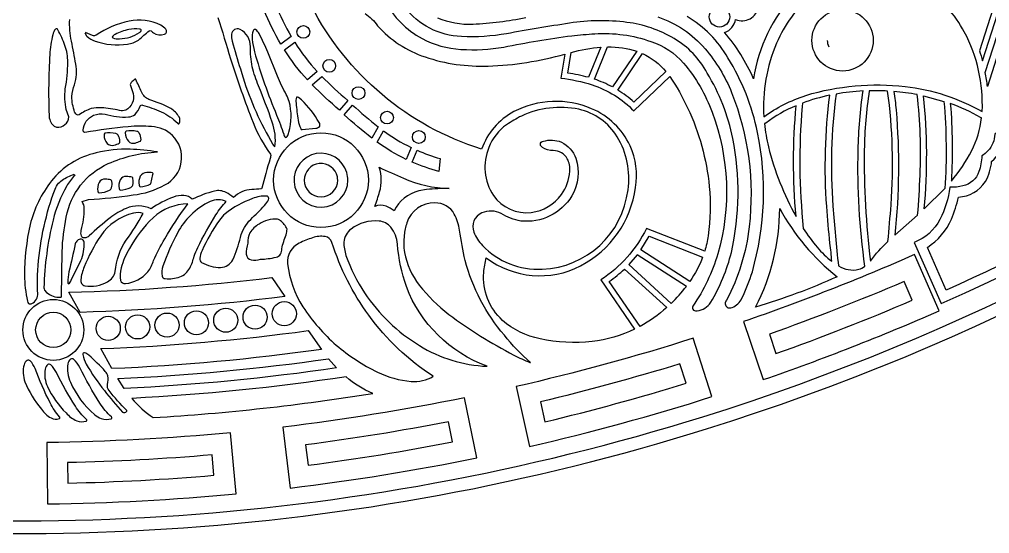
# Model space of a CAD drawing. Extents: x 0.3 to 22.9, y 0.3 to 22.9.
# Drawn here: x 11.589 to 16.337, y 0.273 to 2.789 of the extents above; entities that cross this region are included whole.
import ezdxf

# ---------------------------------------------------------------- set-up
doc = ezdxf.new("R2010")
doc.units = 0
doc.layers.get('0').update_dxf_attribs({"linetype": 'CONTINUOUS'})

msp = doc.modelspace()

# ---------------------------------------------------------------- linework, layer by layer
for points in [[(3.3142, 3.8737, 0.163521), (9.6242, 0.4465, 0.120172), (14.9519, 0.7854, 0.181777), (21.2452, 5.6945, 0.144148), (22.8969, 11.895, 0.188589), (19.6736, 19.5024, 0.185161), (12.301, 22.8811, 0.117209), (7.172, 22.009, 0.205007), (1.0046, 15.597, 0.089875), (0.2744, 11.5899, 0.190376), (3.3142, 3.8737)], [(19.638, 19.4494, 0.185169), (12.3102, 22.8179, 0.117227), (7.2083, 21.9566, 0.205002), (1.0677, 15.5872, 0.090157), (0.3369, 11.5899, 0.189152), (3.351, 3.9258, 0.162934), (9.5961, 0.5149, 0.121048), (14.9333, 0.845, 0.176273), (21.0659, 5.5259, 0.149242), (22.8347, 11.8803, 0.189626), (19.638, 19.4494)], [(18.5954, 19.3653, -0.143763), (21.6778, 14.3855, -0.10076), (21.9626, 10.1906, -0.1467), (19.4801, 4.7136, -0.093155), (16.4335, 2.309, -0.142562), (16.3614, 2.2274, -0.193525), (16.3287, 2.1464, -0.051441), (16.2987, 2.121, -0.066621), (16.2842, 2.0441, -0.260987), (16.2061, 1.9742, -0.057372), (16.1421, 1.9675, -0.084149), (16.0935, 1.8105, -0.191144), (15.9667, 1.6981), (16.0993, 1.3986, 0.184586), (21.7462, 7.0046, 0.109103), (22.7293, 11.7434, 0.195614), (19.4611, 19.4742, 0.012746), (19.0472, 19.8667), (18.5954, 19.3653)], [(19.4623, 18.5618, 0.026822), (18.6659, 19.3689), (19.0509, 19.7961, -0.135351), (22.1922, 14.8536, -0.108341), (22.58, 10.0918, -0.151917), (19.7872, 4.1189, -0.102753), (16.1248, 1.4647), (16.0322, 1.6738, 0.149793), (16.15, 1.8122, 0.05182), (16.1837, 1.9198, 0.239739), (16.3162, 1.9955, 0.106319), (16.3465, 2.0946, 0.184726), (16.4089, 2.1998, 0.10006), (16.4698, 2.2716, 0.178747), (21.3492, 7.6664, 0.105118), (22.0969, 12.0133, 0.173398), (19.4623, 18.5618)], [(15.2944, 2.6728, 0.117077), (15.2313, 2.3117, -0.079679), (15.4378, 2.4173, -0.101595), (15.9232, 2.4607, -0.100455), (16.3003, 2.3384, 0.134056), (16.2129, 2.7279, 0.119505), (16.0222, 2.9419, 0.20743), (15.6838, 3.0149, 0.129786), (15.4659, 2.9085, 0.115072), (15.2944, 2.6728)], [(16.3925, 2.9674), (16.2865, 2.6358, -0.017124), (16.3021, 2.5861), (16.4211, 2.9582)], [(16.4783, 2.9399), (16.3263, 2.4604, 0.022014), (16.3155, 2.5297), (16.4497, 2.9491, 0.435886)], [(15.3158, 2.9115, 0.195418), (15.3821, 2.9123, 0.152291), (15.1815, 2.4987, 0.071927), (15.0401, 2.7257, 0.280497), (15.0937, 2.7893, 0.491827), (15.2048, 2.8504, 0.491721), (15.3158, 2.9115)], [(12.8688, 2.668, -0.039753), (12.787, 2.8338), (12.8425, 2.8635, 0.039813), (12.9196, 2.7049), (12.8688, 2.668)], [(14.0083, 2.3377, 0.185877), (13.851, 2.1546, -0.20124), (13.0179, 2.8553, -0.061677)], [(13.3778, 2.8785, 0.149996), (13.5597, 2.6955, 0.109818), (13.7499, 2.6426, 0.059303), (13.9592, 2.6539, -0.016778), (14.2921, 2.7092, -0.012076), (14.4045, 2.7191, -0.100252), (14.6792, 2.681, -0.133926), (14.8394, 2.5752, -0.090813), (14.9784, 2.3345, -0.161978), (15.0063, 1.6421, -0.077488), (14.8851, 1.3866, 0.39366), (14.8881, 1.3667, 0.167289), (14.9061, 1.3627, 0.23293), (14.9719, 1.4049, 0.076693), (15.073, 1.6491, 0.105938), (15.0797, 2.2071, 0.086927), (14.9549, 2.5262)], [(12.5603, 2.7985, -0.004998), (12.622, 2.5965, 0.016335), (12.7326, 2.2843, 0.065992), (12.8185, 2.129, -0.131773), (12.8161, 2.1081, 0.012097), (12.7755, 1.9631, -0.2905), (12.7711, 1.9599, -0.032457), (12.7265, 1.9569, 0.179064), (12.637, 1.9179, 0.043358), (12.6004, 1.942, 0.189375), (12.5441, 1.9489, 0.050963), (12.4349, 1.9087, 0.187256), (12.3941, 1.9275, 0.104104), (12.3429, 1.92, 0.068171), (12.2344, 1.8624, 0.210059), (12.1121, 1.8645, 0.06313), (12.033, 1.8181, 0.030064), (11.9312, 1.7294, -0.145552), (11.9083, 1.7195, -0.386325), (11.8923, 1.7306, -0.124698), (11.8921, 1.757, 0.066101), (11.9067, 1.8637, 0.158938), (11.8956, 1.8983), (11.927, 1.9076, 0.022018), (12.1452, 1.9302, 0.101577), (12.3009, 1.9793, 0.514094), (12.3376, 2.2214, 0.188652), (12.2356, 2.2643, 0.049901), (12.1216, 2.2641, 0.015624), (11.91, 2.2359, -0.241447), (11.9036, 2.239), (11.9013, 2.2469, -0.280354), (11.9526, 2.3199, -0.154737), (12.0083, 2.3258, 0.088768), (12.123, 2.3118, 0.155674), (12.155, 2.3241, 0.11477), (12.1801, 2.3645, -0.410284), (12.1911, 2.37)], [(13.2814, 2.8183, -0.082757), (13.3412, 2.7584, 0.128437), (13.5741, 2.6054, 0.089299), (13.8827, 2.5607, 0.059966), (14.2577, 2.6191), (14.2379, 2.5015, -0.050895), (14.3911, 2.469, -0.124175), (14.5956, 2.3414), (14.7717, 2.51, -0.041427), (14.8587, 2.3564, -0.08583), (14.9647, 1.9717, -0.059765), (14.9595, 1.7307, -0.040969), (14.9424, 1.6549), (14.6572, 1.7659, -0.135282), (14.4342, 1.5142), (14.5992, 1.2728, -0.079639), (14.3918, 1.2126, -0.080691), (14.1369, 1.2266, -0.13282), (13.9529, 1.3165, -0.231924), (13.8614, 1.5512, -0.043097), (13.8737, 1.623, 0.291311), (14.3355, 1.5838, 0.245686), (14.6035, 1.9664, 0.148399), (14.578, 2.1709, 0.183109), (14.3892, 2.3523, 0.224533), (14.0083, 2.3377)], [(14.9549, 2.5262, 0.137303), (14.7924, 2.6956, 0.104756), (14.5619, 2.7746, 0.070496), (14.2813, 2.7708, 0.005513), (13.9732, 2.7191, -0.057213), (13.7518, 2.7051, -0.223189), (13.4753, 2.848, -0.075883)], [(14.7135, 2.8016, -0.134491), (14.944, 2.6458)], [(14.944, 2.6458, -0.07863), (15.0742, 2.4321, -0.123318), (15.1603, 1.7745, -0.091996), (15.0496, 1.4148, 0.448015), (15.0519, 1.381, 0.227736), (15.0774, 1.3795, 0.184381), (15.1244, 1.4243, 0.040844), (15.1757, 1.5539, 0.119932), (15.2013, 2.2358, 0.087983), (15.0559, 2.6004, 0.131996), (14.8561, 2.8032, 0.113554)], [(12.1911, 2.37, -0.038406), (12.2832, 2.3368, -0.091772), (12.3637, 2.281, 0.469228), (12.3708, 2.2794, 0.244827), (12.3707, 2.3119, 0.115111), (12.3295, 2.3532, 0.05308), (12.2232, 2.3964, -0.164908), (12.1869, 2.4339, -0.010284), (12.1597, 2.4943, 0.417567), (12.1559, 2.4965, 0.102256), (12.1365, 2.4798, 0.348937), (12.1326, 2.4664, -0.043199), (12.1457, 2.426, -0.33631), (12.1095, 2.345, -0.124263), (12.0791, 2.3436, 0.039751), (11.9904, 2.3565, 0.07356), (11.9409, 2.3524, 0.082881), (11.882, 2.322, -0.158853), (11.8725, 2.3215, -0.195758), (11.8596, 2.336, -0.079797), (11.8457, 2.4118, -0.038831), (11.8582, 2.4696, 0.134456), (11.8652, 2.5706, 0.008632), (11.8439, 2.6819, -0.063971), (11.8355, 2.7893, -0.23046)], [(11.9101, 2.7242, 0.14408), (11.9196, 2.7071, 0.110561), (11.9593, 2.6829, 0.119091), (12.1179, 2.6684, 0.135496), (12.1721, 2.6878, -0.029505), (12.2239, 2.7332), (12.2293, 2.7353, -0.048886), (12.2446, 2.7231, 0.205804), (12.2989, 2.7164, 0.499636), (12.306, 2.7407, 0.11079), (12.2806, 2.7602, 0.173388), (12.1266, 2.781, 0.098856), (11.9648, 2.7113, -0.230553), (11.9468, 2.7106), (11.9124, 2.7257)], [(13.6353, 2.7974, 0.113027), (13.8088, 2.7659, 0.039486), (14.0666, 2.7986, -0.039273)], [(11.753, 2.7139, 0.042506), (11.7377, 2.6174, 0.02321), (11.7342, 2.3218, 0.202681), (11.7564, 2.2693, 0.160099), (11.7714, 2.2622, 0.433567), (11.8314, 2.3121), (11.8186, 2.3478, -0.08931), (11.8138, 2.449, 0.044692), (11.8257, 2.5797, 0.089112), (11.812, 2.6618, 0.038849), (11.7779, 2.7379, 0.587299), (11.7664, 2.742, 0.12781), (11.753, 2.7139)], [(12.0577, 2.7159, 0.177471), (12.0438, 2.703, 0.328077), (12.0458, 2.6983, 0.130919), (12.0793, 2.6946, 0.148024), (12.1771, 2.7257, 0.203414), (12.1856, 2.7354, 0.416808), (12.1772, 2.7419, 0.072709), (12.1245, 2.7393, 0.070377), (12.0577, 2.7159)], [(12.6687, 2.7401, 0.522558), (12.6272, 2.7162, 0.105436), (12.6303, 2.6826, 0.015156), (12.6707, 2.5466, 0.058163), (12.8075, 2.2163), (12.8276, 2.1804, 0.114153), (12.8396, 2.1656, 0.115369), (12.8265, 2.2869, 0.01322), (12.7595, 2.4633, -0.033767), (12.7285, 2.5578, -0.054359), (12.7198, 2.6557, 0.290151), (12.6687, 2.7401)], [(12.7288, 2.6924, 0.050762), (12.7395, 2.6308, 0.029553), (12.8479, 2.3203, -0.017953), (12.8829, 2.2271, 0.180968), (12.8909, 2.2118, 0.407324), (12.8997, 2.2165, 0.064804), (12.908, 2.2367, 0.134828), (12.9091, 2.3876, 0.056618), (12.8948, 2.4213, -0.028874), (12.8518, 2.512), (12.8046, 2.6285, 0.017837), (12.762, 2.7194, 0.115129), (12.7453, 2.7392, 0.51036), (12.733, 2.7333, 0.130572), (12.7288, 2.6924)], [(13.0466, 2.5335), (12.9989, 2.4931, -0.042151), (12.886, 2.6403), (12.9367, 2.6771, 0.043231), (13.0466, 2.5335)], [(15.5423, 2.6865, 0.108694), (15.5492, 2.6551)], [(14.2724, 2.5261), (14.2896, 2.6276, -0.046792), (14.4345, 2.653), (14.3738, 2.5057, 0.029887), (14.2724, 2.5261)], [(14.6101, 2.6342), (14.4907, 2.4587, 0.043025), (14.4026, 2.4968), (14.4675, 2.6545, -0.082837), (14.6101, 2.6342)], [(14.7528, 2.5335), (14.596, 2.3834, 0.049553), (14.5168, 2.4436), (14.6386, 2.6227, -0.107943), (14.7528, 2.5335)], [(13.0689, 2.5098, 0.014831), (13.1956, 2.3921), (13.1547, 2.3448, -0.014423), (13.0211, 2.4693), (13.0689, 2.5098)], [(15.597, 1.5836, 0.206162), (15.6965, 1.5663, 0.082309), (15.7265, 1.5812, -0.040854), (15.6933, 2.151, -0.030223), (15.7175, 2.4388, 0.030699), (15.5858, 2.424, 0.052417), (15.5699, 1.8749, 0.008398), (15.597, 1.5836)], [(15.7537, 1.6069, -0.047454), (15.8392, 1.7027, 0.004849), (15.8544, 1.8821, 0.052405), (15.8375, 2.4385, 0.019119), (15.748, 2.4399, 0.035845), (15.7233, 2.1503, 0.034643), (15.7537, 1.6069)], [(15.9964, 2.027, 0.039279), (15.9825, 2.421, 0.025357), (15.8681, 2.4364, -0.016795), (15.8789, 2.3465, -0.04823), (15.8724, 1.7333), (15.9843, 1.832, 0.012648), (15.9964, 2.027)], [(12.9429, 2.3795, 0.015089), (12.9533, 2.2957, 0.069232), (12.9656, 2.2547, 0.330823), (12.9724, 2.2496), (13.0392, 2.2567, 0.147713), (13.0569, 2.2639, 0.312337), (13.0558, 2.2844, 0.081249), (12.9694, 2.3951), (12.9543, 2.4065, 0.280337), (12.945, 2.408, 0.120973), (12.9429, 2.3795)], [(15.5547, 2.4181, 0.038403), (15.4214, 2.3796), (15.4197, 2.3629, 0.047627), (15.4251, 1.7665, 0.031225), (15.4935, 1.6739, 0.051026), (15.5642, 1.6054, 0.026538), (15.555, 1.6936, -0.005022), (15.5399, 1.8731, -0.05047), (15.5547, 2.4181)], [(16.0169, 1.8615, 0.048273), (16.0136, 2.4148), (16.1132, 2.3882, -0.038223), (16.1177, 1.9615), (16.0169, 1.8615)], [(16.2914, 2.3089, 0.047841), (16.1444, 2.3775, -0.033998), (16.1496, 1.9978, 0.061472), (16.2488, 2.1469, 0.084717), (16.2975, 2.3069, -0.107741), (16.2914, 2.3089)], [(13.2197, 2.3702, 0.019024), (13.3443, 2.2635), (13.3136, 2.2083, -0.021046), (13.1788, 2.3229), (13.2197, 2.3702)], [(13.8547, 1.6832, 0.215849), (14.1472, 1.5666, 0.368096), (14.5672, 1.9551, 0.175579), (14.5142, 2.2147, 0.205773), (14.3262, 2.3493, 0.160429), (14.0461, 2.3164, 0.032583), (13.9729, 2.2738, 0.149474), (13.8865, 2.1625, 0.249278), (13.9087, 1.9275, 0.274046), (14.0941, 1.8443, 0.20397), (14.2413, 1.9322, 0.136145), (14.2824, 2.0461, 0.150457), (14.2703, 2.1074, 0.266768), (14.2011, 2.1471, -0.149725), (14.1487, 2.1631, -0.199174), (14.1383, 2.1769, -0.39248), (14.1529, 2.1928, -0.169043), (14.2413, 2.1888, -0.196361), (14.3119, 2.1094, -0.2214), (14.2921, 1.9259, -0.291372), (14.0429, 1.8024, -0.099299), (13.9468, 1.8387, 0.228965), (13.8516, 1.8421, 0.403176), (13.8128, 1.7484, 0.099287), (13.8547, 1.6832)], [(15.3898, 1.8249, -0.046212), (15.3899, 2.367, 0.063323), (15.2418, 2.2821, -0.13692), (15.2343, 2.2791, 0.031977), (15.2546, 2.1655, 0.068357), (15.3898, 1.8249)], [(12.0188, 2.182, 0.283684), (12.052, 2.1737, 0.052253), (12.078, 2.1834, 0.237042), (12.0807, 2.1916, 0.136848), (12.0721, 2.2222, 0.212682), (12.0607, 2.2305, 0.093945), (12.0072, 2.2317, 0.303988), (12.0034, 2.2232, 0.168213), (12.0188, 2.182)], [(12.1227, 2.1925, 0.283684), (12.1559, 2.1843, 0.052253), (12.1819, 2.1939, 0.237042), (12.1846, 2.2021, 0.136821), (12.176, 2.2327, 0.212692), (12.1646, 2.2411, 0.093941), (12.1112, 2.2423, 0.303988), (12.1073, 2.2338, 0.168213), (12.1227, 2.1925)], [(13.3705, 2.2438, 0.045004), (13.5054, 2.1625), (13.4817, 2.1044, -0.044243), (13.34, 2.1888), (13.3705, 2.2438)], [(11.7485, 1.9164, -0.051519), (11.7755, 1.9817, -0.058848), (11.7987, 2.0024, -0.076661), (11.8567, 2.0311), (11.8598, 2.0257, 0.056738), (11.8212, 1.974, 0.072412), (11.7542, 1.8071, 0.054289), (11.7091, 1.4761, 0.148536), (11.7123, 1.4644), (11.7218, 1.4536, 0.192115), (11.7912, 1.4293, 0.338866), (11.7951, 1.4335), (11.7982, 1.6534, -0.039059), (11.8186, 1.8213, -0.249403), (12.0243, 2.0836, -0.091715), (12.2642, 2.1408, 0.033974), (12.1304, 2.154, 0.067761), (11.9653, 2.1361, 0.170836), (11.7457, 1.9984, 0.103667), (11.6415, 1.7851, 0.055375), (11.6144, 1.5379, 0.053682), (11.6284, 1.4105, 0.137148), (11.6335, 1.3988, 0.225909), (11.6506, 1.3984, 0.29136), (11.6791, 1.4501, -0.029416), (11.6779, 1.5373, -0.069395), (11.7485, 1.9164)], [(13.6415, 2.0448, -0.033558), (13.5113, 2.0909), (13.5349, 2.1488, 0.031936), (13.6482, 2.1079), (13.6415, 2.0448)], [(13.1966, 2.0024, 0.071787), (13.1913, 2.0396, 0.382103), (13.042, 2.1322, 0.38185), (12.9334, 1.9941, 0.968554), (13.1966, 2.0024)], [(13.1451, 2.0184, 0.386887), (13.0566, 2.0838, 0.386528), (12.9832, 2.0019, 0.413171), (13.0651, 1.9207, 0.4127), (13.1466, 2.0024, 0.049336), (13.1451, 2.0184)], [(13.3503, 2.0654, 0.010555), (13.4687, 2.0116, 0.091714), (13.6923, 1.9611, 0.033447), (13.5815, 1.9566), (13.5436, 1.9495, 0.228316), (13.4231, 1.8527, 0.059211), (13.3837, 1.876, 0.163131), (13.3287, 1.874, 0.013199), (13.3518, 1.9461, 0.150059), (13.3503, 2.0654)], [(11.9791, 1.9917, 0.168226), (11.9734, 1.948, 0.304003), (11.9791, 1.9406, 0.104853), (12.0308, 1.9539, 0.191309), (12.0401, 1.9646, 0.146783), (12.0415, 1.9964, 0.237019), (12.037, 2.0037, 0.052269), (12.0095, 2.0072, 0.283673), (11.9791, 1.9917)], [(12.0826, 2.0049, 0.168226), (12.077, 1.9613, 0.304003), (12.0827, 1.9538, 0.104853), (12.1344, 1.9671, 0.191309), (12.1437, 1.9779, 0.146783), (12.145, 2.0096, 0.237019), (12.1406, 2.017, 0.052269), (12.1131, 2.0205, 0.283673), (12.0826, 2.0049)], [(12.2123, 2.0395, 0.246088), (12.1804, 2.0216, 0.168233), (12.1747, 1.9779, 0.303948), (12.1804, 1.9705, 0.112187), (12.2322, 1.9838), (12.2428, 2.0308, 0.329022), (12.2412, 2.0384, 0.079457), (12.2123, 2.0395)], [(12.444, 1.63, -0.021023), (12.462, 1.6725, -0.027548), (12.551, 1.8327, -0.047538), (12.6017, 1.8984, 0.211096), (12.5233, 1.898, 0.095452), (12.4275, 1.8307, 0.091351), (12.3638, 1.7458, 0.036696), (12.291, 1.5815, 0.134474), (12.2873, 1.5329, 0.332006), (12.3026, 1.521, 0.106082), (12.3746, 1.5287, 0.175943), (12.4231, 1.5725, 0.06922), (12.444, 1.63)], [(12.5963, 1.838, 0.068414), (12.5678, 1.8073, 0.042545), (12.4829, 1.6576, 0.081668), (12.4725, 1.62, 0.325822), (12.481, 1.5996, 0.116993), (12.5738, 1.5751, 0.27201), (12.6329, 1.613), (12.64, 1.6271, 0.029377), (12.675, 1.7361, -0.121259), (12.7299, 1.8196, 0.025052), (12.7957, 1.8871, 0.148945), (12.8094, 1.9131, 0.40304), (12.799, 1.9245, 0.122209), (12.73, 1.912, 0.087327), (12.5963, 1.838)], [(12.1084, 1.4972, 0.204213), (12.2176, 1.5541, 0.113429), (12.2453, 1.6097, -0.019094), (12.3004, 1.7153, -0.03311), (12.4136, 1.886, 0.187403), (12.2435, 1.8186, 0.086225), (12.1284, 1.6675, 0.08604), (12.0874, 1.5728, 0.094293), (12.0844, 1.5114, 0.404636), (12.1084, 1.4972)], [(13.4853, 1.7931, 0.058909), (13.4724, 1.7334, 0.073067), (13.4737, 1.6493, 0.12038), (13.5459, 1.4888, 0.060347), (13.6906, 1.3452, 0.037684), (14.0084, 1.1466, 0.029029), (14.0873, 1.1109), (14.09, 1.1108, -0.052761), (13.9622, 1.2434, -0.112877), (13.7702, 1.6099, -0.016326), (13.7433, 1.7573, 0.086304), (13.7172, 1.8366, 0.2877), (13.6227, 1.8908, 0.338352), (13.4853, 1.7931)], [(15.1918, 1.3818, 0.11964), (15.3095, 1.8641, 0.102436), (15.5906, 1.5299, -0.034441), (15.1918, 1.3818)], [(12.1119, 1.7084, 0.026026), (12.1948, 1.8394, 0.136416), (12.1475, 1.8414, 0.183402), (11.9869, 1.7307, 0.047181), (11.9061, 1.578, 0.066411), (11.8896, 1.5159, 0.417688), (11.9094, 1.486, 0.185398), (12.02, 1.5052, 0.23517), (12.0583, 1.5556, -0.13045), (12.1119, 1.7084)], [(12.8666, 1.8041, 0.119629), (12.8525, 1.8117, 0.167232), (12.7618, 1.7878, 0.130431), (12.7174, 1.744, 0.116299), (12.7066, 1.6941, 0.082543), (12.6991, 1.6397, 0.365197), (12.7241, 1.6125, 0.094998), (12.7685, 1.6153, 0.050037), (12.845, 1.6256, 0.167712), (12.8674, 1.6398, 0.132088), (12.8728, 1.6667, -0.033783), (12.8946, 1.7357, 0.067575), (12.8987, 1.7629, 0.130579), (12.8666, 1.8041)], [(13.4826, 1.4817, -0.056822), (13.4385, 1.6889, 0.160544), (13.4066, 1.7724, 0.19668), (13.349, 1.8025, 0.182802), (13.212, 1.7633, 0.217889), (13.1767, 1.6989, 0.076834), (13.1871, 1.6338, 0.064687), (13.2783, 1.4507, 0.107877), (13.5466, 1.1932, 0.127039), (13.8777, 1.0917, -0.217581), (13.4826, 1.4817)], [(11.8261, 1.5014, 0.311437), (11.8292, 1.4957, 0.207313), (11.843, 1.5139), (11.8896, 1.6086, 0.11418), (11.9066, 1.6989, 0.619846), (11.873, 1.707, 0.15253), (11.8626, 1.6904, -0.004162), (11.8316, 1.5545, 0.065478), (11.8261, 1.5014)], [(13.0856, 1.7267, 0.127483), (13.0235, 1.7203, 0.036978), (12.9584, 1.6941, 0.319114), (12.9012, 1.5938, 0.112718), (12.9766, 1.3822, 0.067159), (13.1399, 1.195, 0.06146), (13.3412, 1.0632, 0.090466), (13.5061, 1.0179, 0.157895), (13.6143, 1.0427, -0.092203), (13.2984, 1.3411, -0.082063), (13.1187, 1.6982, 0.248928), (13.0856, 1.7267)], [(14.9325, 1.6262, -0.059023), (14.8701, 1.5071), (14.6295, 1.6608), (14.6715, 1.7282), (14.9325, 1.6262)], [(14.8527, 1.4826), (14.6115, 1.6367), (14.5705, 1.5891), (14.7787, 1.3994, 0.038154), (14.8527, 1.4826)], [(16.0904, 1.3635), (15.9694, 1.638, -0.020326), (15.132, 1.3103), (15.2293, 1.0265, 0.020383), (16.0904, 1.3635)], [(14.626, 1.2868), (14.4758, 1.5064, 0.036205), (14.5494, 1.5677), (14.7566, 1.379, -0.05499), (14.626, 1.2868)], [(12.8237, 1.526), (12.8875, 1.4331, -0.024279), (11.887, 1.3557), (11.8315, 1.4543, 0.024281), (12.8237, 1.526)], [(15.2588, 1.2487), (15.2913, 1.1541, 0.015896), (15.9584, 1.4152), (15.918, 1.5067, -0.015828), (15.2588, 1.2487)], [(13.0668, 1.1742, -0.024332), (12.0415, 1.0803), (11.9871, 1.1782, 0.02443), (13.0023, 1.2663), (13.0668, 1.1742)], [(14.0858, 0.6996, 0.020383), (14.9778, 0.9432), (14.8867, 1.2291, -0.020326), (14.0192, 0.9922), (14.0858, 0.6996)], [(11.8995, 1.1487, 0.07768), (11.9164, 1.1027, 0.038408), (12.0051, 0.9727, 0.012172), (12.0936, 0.8676, 0.381052), (12.1138, 0.8712, 0.427585), (12.1145, 0.8756, -0.029286), (12.0282, 0.9725, -0.210535), (12.0203, 1.0031, 0.108688), (12.0226, 1.0445, 0.136094), (12.0095, 1.0665, 0.029533), (11.9292, 1.1461, 0.138356), (11.9076, 1.1575, 0.571763), (11.8995, 1.1487)], [(11.7858, 0.8443, -0.067627), (11.7394, 0.9131, -0.026418), (11.6656, 1.0804, 0.094805), (11.6422, 1.1181, 0.347832), (11.6272, 1.1204, 0.161773), (11.6121, 1.0996, 0.163604), (11.6166, 1.0162, 0.081859), (11.697, 0.8824, 0.119438), (11.7442, 0.8395, 0.237546), (11.785, 0.8357, 0.53319), (11.7858, 0.8443)], [(11.7276, 1.1002, 0.158579), (11.7149, 1.0778, 0.151714), (11.7267, 0.9927, 0.086122), (11.8173, 0.8634, 0.105416), (11.87, 0.8253, 0.170644), (11.9164, 0.8239, 0.636406), (11.9174, 0.832, -0.070089), (11.8634, 0.896, -0.027792), (11.7705, 1.0611, 0.071816), (11.7427, 1.0986, 0.356421), (11.7276, 1.1002)], [(11.8395, 1.1269, 0.158575), (11.8261, 1.1032, 0.151215), (11.8386, 1.0134, 0.111408), (11.9568, 0.8557, 0.09213), (11.9899, 0.8367, 0.17071), (12.0389, 0.8352, 0.636348), (12.04, 0.8437, -0.070089), (11.9829, 0.9113, -0.027776), (11.8848, 1.0856, 0.090363), (11.8555, 1.1252, 0.367303), (11.8395, 1.1269)], [(13.102, 1.1287), (13.1414, 1.0839, -0.024452), (12.1026, 0.9829), (12.0704, 1.0315, 0.024332), (13.102, 1.1287)], [(14.1609, 0.82, 0.015896), (14.852, 1.0087), (14.8216, 1.104, -0.015828), (14.1387, 0.9175), (14.1609, 0.82)], [(13.1875, 1.0402, -0.024516), (12.14, 0.9347, 0.067889), (12.244, 0.8404, 0.025026), (13.3185, 0.9594, -0.079201), (13.1875, 1.0402)], [(13.8268, 0.6436), (13.7666, 0.9375, -0.020326), (12.8788, 0.7942), (12.9139, 0.4961, 0.020382), (13.8268, 0.6436)], [(13.6886, 0.82, -0.015828), (12.9898, 0.7072), (13.0015, 0.6078, 0.015896), (13.7087, 0.722), (13.6886, 0.82)], [(12.6219, 0.7666, -0.020326), (11.7239, 0.7184), (11.7271, 0.4184, 0.020382), (12.6505, 0.4679), (12.6219, 0.7666)], [(12.5318, 0.6581, -0.015828), (11.8249, 0.6202), (11.826, 0.5201, 0.015896), (12.5414, 0.5585), (12.5318, 0.6581)]]:
    msp.add_lwpolyline(points, format="xyb")
for centre, radius in [((15.0147, 2.8016), 0.05), ((15.6172, 2.6865), 0.1499), ((12.9788, 2.7278), 0.0313), ((13.1054, 2.5619), 0.0313), ((13.2485, 2.4285), 0.0313), ((13.388, 2.3087), 0.0313), ((13.0649, 2.0025), 0.2317), ((13.5438, 2.2135), 0.0313), ((11.7551, 1.2697), 0.1489), ((12.7424, 1.3322), 0.059), ((12.8855, 1.3491), 0.059), ((11.7551, 1.2697), 0.0864), ((12.0239, 1.2774), 0.059), ((12.1678, 1.2844), 0.059), ((12.3117, 1.2933), 0.059), ((12.4554, 1.3043), 0.059), ((12.599, 1.3173), 0.059)]:
    msp.add_circle(centre, radius)

doc.saveas('drawing.dxf')
